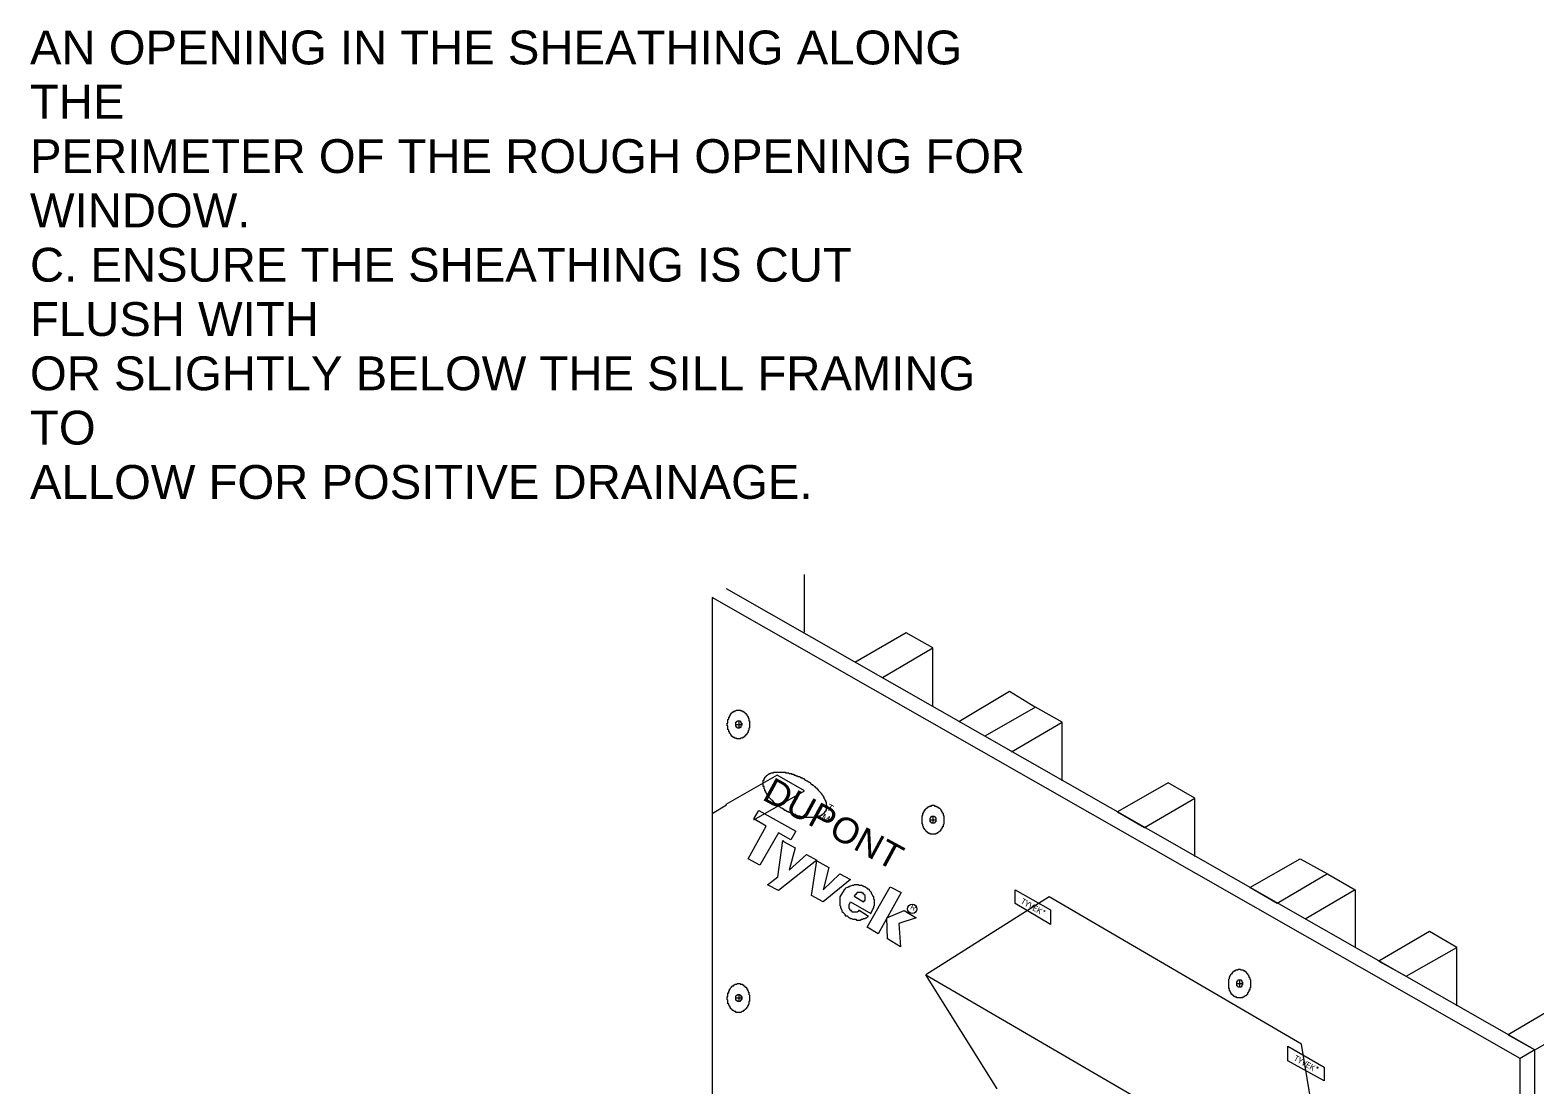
# Model space of a CAD drawing. Header units: inches. Extents: x 0 to 32.7, y -0.1 to 22.9.
# Drawn here: x 20.945 to 24.421, y 4.331 to 6.767 of the extents above; entities that cross this region are included whole.
import ezdxf

# ---------------------------------------------------------------- set-up
doc = ezdxf.new("R2010")
doc.units = ezdxf.units.IN
doc.header["$MEASUREMENT"] = 0
doc.layers.add('PDF_Geometry', color=7, linetype='Continuous', true_color=0x5d5d5d)
doc.layers.add('PDF_Text', color=7, linetype='Continuous')
doc.styles.add('PDF Arial', font='arial.ttf')
doc.styles.add('PDF Chief Blueprint', font='Chief_Blueprint.ttf')
doc.styles.add('PDF Malgun Gothic', font='malgun.ttf')

msp = doc.modelspace()

# ---------------------------------------------------------------- linework, layer by layer
at = {"layer": 'PDF_Geometry', "color": 253, "lineweight": 18, "true_color": 0xa2a2a2}
for points in [[(22.7338, 5.3769), (22.7338, 5.5103)], [(22.9138, 5.2719), (23.0304, 5.3403), (22.9688, 5.3753), (22.8504, 5.3069)], [(23.0304, 5.2053), (23.0304, 5.3403)], [(23.0904, 5.1703), (23.2071, 5.2403), (23.2671, 5.2036)], [(23.2121, 5.1003), (23.3288, 5.1686), (23.2671, 5.2036), (23.1504, 5.1369)], [(23.3288, 5.0336), (23.3288, 5.1686)], [(22.6171, 4.9436), (22.7338, 5.0103), (22.6704, 5.0469), (22.5521, 4.9786), (22.5538, 4.9769)], [(23.6354, 4.8586), (23.6354, 4.9936), (23.5738, 5.0286), (23.4571, 4.9619), (23.5188, 4.9253), (23.6354, 4.9936)], [(23.9421, 4.8186), (24.0054, 4.7819), (23.8904, 4.7136)], [(24.0054, 4.7819), (24.0054, 4.6486)], [(24.2404, 4.5136), (24.2404, 4.6486), (24.1771, 4.6853), (24.0604, 4.6169), (24.1238, 4.5819), (24.2404, 4.6486)], [(24.4204, 1.4636), (24.5371, 1.5319), (24.5371, 4.4786), (24.4754, 4.5153), (24.3588, 4.4469), (24.4204, 4.4119), (24.5371, 4.4786)]]:
    msp.add_lwpolyline(points, dxfattribs=at)
at = {"layer": 'PDF_Geometry', "color": 7, "lineweight": 18}
for points in [[(22.8071, 2.3603), (24.3871, 1.4453), (24.3871, 3.6903), (24.3871, 4.3919), (22.5204, 5.4569), (22.5204, 3.6153)], [(23.9438, 4.0486), (23.8821, 4.4253), (23.2988, 4.7653), (23.0138, 4.5853), (23.9438, 4.0436), (23.7504, 3.9919)], [(23.1788, 4.3219), (23.0138, 4.5853)]]:
    msp.add_lwpolyline(points, dxfattribs=at)
at = {"layer": 'PDF_Geometry', "color": 254, "lineweight": 18, "true_color": 0xe1e1e1}
for points in [[(24.3871, 1.4453), (24.4204, 1.4636), (24.4204, 3.6819), (24.4204, 4.4119), (22.5538, 5.4769)], [(22.5538, 4.9769), (22.5204, 4.9569)], [(24.4204, 4.4119), (24.3871, 4.3919)]]:
    msp.add_lwpolyline(points, dxfattribs=at)
at = {"layer": 'PDF_Geometry', "lineweight": 18}
for points in [[(22.5821, 5.1969), (22.5838, 5.1969), (22.5854, 5.1969), (22.5871, 5.1969), (22.5871, 5.1953), (22.5888, 5.1953), (22.5904, 5.1953), (22.5904, 5.1936), (22.5921, 5.1936), (22.5938, 5.1936), (22.5938, 5.1919), (22.5954, 5.1919), (22.5954, 5.1903), (22.5971, 5.1903), (22.5971, 5.1886), (22.5988, 5.1886), (22.5988, 5.1869), (22.6004, 5.1869), (22.6004, 5.1853), (22.6021, 5.1836), (22.6021, 5.1819), (22.6038, 5.1819), (22.6038, 5.1803), (22.6038, 5.1786), (22.6054, 5.1769), (22.6054, 5.1753), (22.6054, 5.1736), (22.6054, 5.1719), (22.6071, 5.1719), (22.6071, 5.1703), (22.6071, 5.1686), (22.6071, 5.1669), (22.6071, 5.1653), (22.6071, 5.1636), (22.6071, 5.1619), (22.6071, 5.1603), (22.6071, 5.1586), (22.6071, 5.1569), (22.6071, 5.1553), (22.6054, 5.1553), (22.6054, 5.1536), (22.6054, 5.1519), (22.6054, 5.1503), (22.6038, 5.1486), (22.6038, 5.1469), (22.6038, 5.1453), (22.6021, 5.1453), (22.6021, 5.1436), (22.6004, 5.1419), (22.6004, 5.1403), (22.5988, 5.1403), (22.5988, 5.1386), (22.5971, 5.1386), (22.5971, 5.1369), (22.5954, 5.1369), (22.5954, 5.1353), (22.5938, 5.1353), (22.5938, 5.1336), (22.5921, 5.1336), (22.5904, 5.1336), (22.5904, 5.1319), (22.5888, 5.1319), (22.5871, 5.1319), (22.5854, 5.1303), (22.5838, 5.1303), (22.5821, 5.1303), (22.5804, 5.1303), (22.5788, 5.1303), (22.5771, 5.1303), (22.5771, 5.1319), (22.5754, 5.1319), (22.5738, 5.1319), (22.5721, 5.1319), (22.5721, 5.1336), (22.5704, 5.1336), (22.5688, 5.1336), (22.5688, 5.1353), (22.5671, 5.1353), (22.5671, 5.1369), (22.5654, 5.1369), (22.5654, 5.1386), (22.5638, 5.1386), (22.5638, 5.1403), (22.5621, 5.1419), (22.5621, 5.1436), (22.5604, 5.1436), (22.5604, 5.1453), (22.5604, 5.1469), (22.5588, 5.1469), (22.5588, 5.1486), (22.5588, 5.1503), (22.5571, 5.1519), (22.5571, 5.1536), (22.5571, 5.1553), (22.5571, 5.1569), (22.5571, 5.1586), (22.5571, 5.1603), (22.5554, 5.1603), (22.5554, 5.1619), (22.5554, 5.1636), (22.5554, 5.1653), (22.5554, 5.1669), (22.5571, 5.1669), (22.5571, 5.1686), (22.5571, 5.1703), (22.5571, 5.1719), (22.5571, 5.1736), (22.5571, 5.1753), (22.5588, 5.1769), (22.5588, 5.1786), (22.5588, 5.1803), (22.5604, 5.1803), (22.5604, 5.1819), (22.5604, 5.1836), (22.5621, 5.1836), (22.5621, 5.1853), (22.5621, 5.1869), (22.5638, 5.1869), (22.5638, 5.1886), (22.5654, 5.1886), (22.5654, 5.1903), (22.5671, 5.1903), (22.5671, 5.1919), (22.5688, 5.1919), (22.5688, 5.1936), (22.5704, 5.1936), (22.5721, 5.1936), (22.5721, 5.1953), (22.5738, 5.1953), (22.5754, 5.1953), (22.5771, 5.1969), (22.5788, 5.1969), (22.5804, 5.1969)], [(23.0304, 4.9769), (23.0321, 4.9769), (23.0338, 4.9769), (23.0338, 4.9753), (23.0354, 4.9753), (23.0371, 4.9753), (23.0388, 4.9753), (23.0388, 4.9736), (23.0404, 4.9736), (23.0421, 4.9736), (23.0421, 4.9719), (23.0438, 4.9719), (23.0438, 4.9703), (23.0454, 4.9703), (23.0471, 4.9686), (23.0488, 4.9669), (23.0488, 4.9653), (23.0504, 4.9653), (23.0504, 4.9636), (23.0504, 4.9619), (23.0521, 4.9619), (23.0521, 4.9603), (23.0538, 4.9586), (23.0538, 4.9569), (23.0538, 4.9553), (23.0538, 4.9536), (23.0554, 4.9536), (23.0554, 4.9519), (23.0554, 4.9503), (23.0554, 4.9486), (23.0554, 4.9469), (23.0554, 4.9453), (23.0554, 4.9436), (23.0554, 4.9419), (23.0554, 4.9403), (23.0554, 4.9386), (23.0554, 4.9369), (23.0554, 4.9353), (23.0554, 4.9336), (23.0538, 4.9319), (23.0538, 4.9303), (23.0538, 4.9286), (23.0538, 4.9269), (23.0521, 4.9269), (23.0521, 4.9253), (23.0504, 4.9236), (23.0504, 4.9219), (23.0488, 4.9219), (23.0488, 4.9203), (23.0488, 4.9186), (23.0471, 4.9186), (23.0471, 4.9169), (23.0454, 4.9169), (23.0454, 4.9153), (23.0438, 4.9153), (23.0421, 4.9136), (23.0404, 4.9136), (23.0404, 4.9119), (23.0388, 4.9119), (23.0371, 4.9119), (23.0371, 4.9103), (23.0354, 4.9103), (23.0338, 4.9103), (23.0321, 4.9103), (23.0304, 4.9103), (23.0288, 4.9103), (23.0271, 4.9103), (23.0254, 4.9103), (23.0238, 4.9103), (23.0238, 4.9119), (23.0221, 4.9119), (23.0204, 4.9119), (23.0204, 4.9136), (23.0188, 4.9136), (23.0171, 4.9153), (23.0154, 4.9153), (23.0154, 4.9169), (23.0138, 4.9169), (23.0138, 4.9186), (23.0121, 4.9203), (23.0121, 4.9219), (23.0104, 4.9219), (23.0104, 4.9236), (23.0088, 4.9253), (23.0088, 4.9269), (23.0071, 4.9286), (23.0071, 4.9303), (23.0071, 4.9319), (23.0071, 4.9336), (23.0054, 4.9336), (23.0054, 4.9353), (23.0054, 4.9369), (23.0054, 4.9386), (23.0054, 4.9403), (23.0054, 4.9419), (23.0054, 4.9436), (23.0054, 4.9453), (23.0054, 4.9469), (23.0054, 4.9486), (23.0054, 4.9503), (23.0054, 4.9519), (23.0054, 4.9536), (23.0071, 4.9536), (23.0071, 4.9553), (23.0071, 4.9569), (23.0071, 4.9586), (23.0088, 4.9586), (23.0088, 4.9603), (23.0088, 4.9619), (23.0104, 4.9619), (23.0104, 4.9636), (23.0104, 4.9653), (23.0121, 4.9653), (23.0121, 4.9669), (23.0138, 4.9669), (23.0138, 4.9686), (23.0154, 4.9703), (23.0171, 4.9703), (23.0171, 4.9719), (23.0188, 4.9719), (23.0188, 4.9736), (23.0204, 4.9736), (23.0221, 4.9736), (23.0221, 4.9753), (23.0238, 4.9753), (23.0254, 4.9753), (23.0271, 4.9753), (23.0271, 4.9769), (23.0288, 4.9769)], [(23.7388, 4.5986), (23.7404, 4.5986), (23.7421, 4.5969), (23.7438, 4.5969), (23.7454, 4.5969), (23.7471, 4.5969), (23.7471, 4.5953), (23.7488, 4.5953), (23.7504, 4.5953), (23.7504, 4.5936), (23.7521, 4.5936), (23.7521, 4.5919), (23.7538, 4.5919), (23.7538, 4.5903), (23.7554, 4.5903), (23.7554, 4.5886), (23.7571, 4.5886), (23.7571, 4.5869), (23.7588, 4.5853), (23.7588, 4.5836), (23.7604, 4.5836), (23.7604, 4.5819), (23.7604, 4.5803), (23.7621, 4.5786), (23.7621, 4.5769), (23.7621, 4.5753), (23.7638, 4.5736), (23.7638, 4.5719), (23.7638, 4.5703), (23.7638, 4.5686), (23.7638, 4.5669), (23.7638, 4.5653), (23.7638, 4.5636), (23.7638, 4.5619), (23.7638, 4.5603), (23.7638, 4.5586), (23.7638, 4.5569), (23.7638, 4.5553), (23.7621, 4.5553), (23.7621, 4.5536), (23.7621, 4.5519), (23.7621, 4.5503), (23.7604, 4.5503), (23.7604, 4.5486), (23.7604, 4.5469), (23.7588, 4.5453), (23.7588, 4.5436), (23.7571, 4.5436), (23.7571, 4.5419), (23.7571, 4.5403), (23.7554, 4.5403), (23.7554, 4.5386), (23.7538, 4.5386), (23.7538, 4.5369), (23.7521, 4.5369), (23.7504, 4.5353), (23.7488, 4.5353), (23.7488, 4.5336), (23.7471, 4.5336), (23.7454, 4.5336), (23.7454, 4.5319), (23.7438, 4.5319), (23.7421, 4.5319), (23.7404, 4.5319), (23.7388, 4.5319), (23.7371, 4.5319), (23.7354, 4.5319), (23.7338, 4.5319), (23.7321, 4.5319), (23.7321, 4.5336), (23.7304, 4.5336), (23.7288, 4.5336), (23.7288, 4.5353), (23.7271, 4.5353), (23.7254, 4.5353), (23.7254, 4.5369), (23.7238, 4.5369), (23.7238, 4.5386), (23.7221, 4.5386), (23.7221, 4.5403), (23.7204, 4.5403), (23.7204, 4.5419), (23.7188, 4.5419), (23.7188, 4.5436), (23.7188, 4.5453), (23.7171, 4.5453), (23.7171, 4.5469), (23.7171, 4.5486), (23.7154, 4.5486), (23.7154, 4.5503), (23.7154, 4.5519), (23.7154, 4.5536), (23.7138, 4.5536), (23.7138, 4.5553), (23.7138, 4.5569), (23.7138, 4.5586), (23.7138, 4.5603), (23.7138, 4.5619), (23.7138, 4.5636), (23.7138, 4.5653), (23.7138, 4.5669), (23.7138, 4.5686), (23.7138, 4.5703), (23.7138, 4.5719), (23.7138, 4.5736), (23.7138, 4.5753), (23.7154, 4.5769), (23.7154, 4.5786), (23.7154, 4.5803), (23.7171, 4.5819), (23.7171, 4.5836), (23.7188, 4.5853), (23.7188, 4.5869), (23.7204, 4.5869), (23.7204, 4.5886), (23.7221, 4.5886), (23.7221, 4.5903), (23.7238, 4.5919), (23.7254, 4.5936), (23.7271, 4.5936), (23.7271, 4.5953), (23.7288, 4.5953), (23.7304, 4.5953), (23.7304, 4.5969), (23.7321, 4.5969), (23.7338, 4.5969), (23.7354, 4.5969), (23.7354, 4.5986), (23.7371, 4.5986)], [(22.5821, 4.5653), (22.5838, 4.5653), (22.5854, 4.5653), (22.5854, 4.5636), (22.5871, 4.5636), (22.5888, 4.5636), (22.5904, 4.5636), (22.5904, 4.5619), (22.5921, 4.5619), (22.5938, 4.5603), (22.5954, 4.5603), (22.5954, 4.5586), (22.5971, 4.5586), (22.5971, 4.5569), (22.5988, 4.5569), (22.5988, 4.5553), (22.6004, 4.5553), (22.6004, 4.5536), (22.6004, 4.5519), (22.6021, 4.5519), (22.6021, 4.5503), (22.6038, 4.5486), (22.6038, 4.5469), (22.6038, 4.5453), (22.6054, 4.5453), (22.6054, 4.5436), (22.6054, 4.5419), (22.6054, 4.5403), (22.6071, 4.5386), (22.6071, 4.5369), (22.6071, 4.5353), (22.6071, 4.5336), (22.6071, 4.5319), (22.6071, 4.5303), (22.6071, 4.5286), (22.6071, 4.5269), (22.6071, 4.5253), (22.6071, 4.5236), (22.6054, 4.5236), (22.6054, 4.5219), (22.6054, 4.5203), (22.6054, 4.5186), (22.6054, 4.5169), (22.6038, 4.5169), (22.6038, 4.5153), (22.6038, 4.5136), (22.6021, 4.5136), (22.6021, 4.5119), (22.6021, 4.5103), (22.6004, 4.5103), (22.6004, 4.5086), (22.5988, 4.5086), (22.5988, 4.5069), (22.5971, 4.5053), (22.5954, 4.5036), (22.5938, 4.5036), (22.5938, 4.5019), (22.5921, 4.5019), (22.5921, 4.5003), (22.5904, 4.5003), (22.5888, 4.5003), (22.5871, 4.4986), (22.5854, 4.4986), (22.5838, 4.4986), (22.5821, 4.4986), (22.5804, 4.4986), (22.5788, 4.4986), (22.5771, 4.4986), (22.5754, 4.4986), (22.5754, 4.5003), (22.5738, 4.5003), (22.5721, 4.5003), (22.5704, 4.5019), (22.5688, 4.5019), (22.5688, 4.5036), (22.5671, 4.5036), (22.5671, 4.5053), (22.5654, 4.5053), (22.5654, 4.5069), (22.5638, 4.5069), (22.5638, 4.5086), (22.5621, 4.5086), (22.5621, 4.5103), (22.5621, 4.5119), (22.5604, 4.5119), (22.5604, 4.5136), (22.5588, 4.5153), (22.5588, 4.5169), (22.5588, 4.5186), (22.5571, 4.5186), (22.5571, 4.5203), (22.5571, 4.5219), (22.5571, 4.5236), (22.5571, 4.5253), (22.5571, 4.5269), (22.5554, 4.5286), (22.5554, 4.5303), (22.5554, 4.5319), (22.5554, 4.5336), (22.5554, 4.5353), (22.5571, 4.5353), (22.5571, 4.5369), (22.5571, 4.5386), (22.5571, 4.5403), (22.5571, 4.5419), (22.5571, 4.5436), (22.5588, 4.5436), (22.5588, 4.5453), (22.5588, 4.5469), (22.5588, 4.5486), (22.5604, 4.5486), (22.5604, 4.5503), (22.5604, 4.5519), (22.5621, 4.5519), (22.5621, 4.5536), (22.5638, 4.5553), (22.5654, 4.5569), (22.5654, 4.5586), (22.5671, 4.5586), (22.5671, 4.5603), (22.5688, 4.5603), (22.5704, 4.5603), (22.5704, 4.5619), (22.5721, 4.5619), (22.5738, 4.5636), (22.5754, 4.5636), (22.5771, 4.5636), (22.5788, 4.5653), (22.5804, 4.5653)]]:
    msp.add_lwpolyline(points, close=True, dxfattribs=at)
at = {"layer": 'PDF_Geometry', "color": 251, "lineweight": 18, "true_color": 0x686868}
for points in [[(22.5821, 5.1719), (22.5838, 5.1719), (22.5854, 5.1719), (22.5854, 5.1703), (22.5871, 5.1703), (22.5871, 5.1686), (22.5871, 5.1669), (22.5888, 5.1669), (22.5888, 5.1653), (22.5888, 5.1636), (22.5888, 5.1619), (22.5871, 5.1603), (22.5871, 5.1586), (22.5871, 5.1569), (22.5854, 5.1569), (22.5838, 5.1569), (22.5838, 5.1553), (22.5821, 5.1553), (22.5804, 5.1553), (22.5788, 5.1553), (22.5788, 5.1569), (22.5771, 5.1569), (22.5771, 5.1586), (22.5754, 5.1586), (22.5754, 5.1603), (22.5754, 5.1619), (22.5754, 5.1636), (22.5754, 5.1653), (22.5754, 5.1669), (22.5754, 5.1686), (22.5771, 5.1686), (22.5771, 5.1703), (22.5788, 5.1719), (22.5804, 5.1719)], [(22.7821, 4.9636), (22.7821, 4.9619), (22.7804, 4.9619), (22.7804, 4.9603), (22.7788, 4.9586), (22.7788, 4.9569), (22.7771, 4.9569), (22.7754, 4.9553), (22.7738, 4.9553), (22.7738, 4.9536), (22.7721, 4.9536), (22.7704, 4.9519), (22.7688, 4.9519), (22.7671, 4.9519), (22.7671, 4.9503), (22.7654, 4.9503), (22.7638, 4.9503), (22.7621, 4.9503), (22.7621, 4.9486), (22.7604, 4.9486), (22.7588, 4.9486), (22.7571, 4.9486), (22.7554, 4.9486), (22.7538, 4.9486), (22.7521, 4.9486), (22.7504, 4.9486), (22.7488, 4.9486), (22.7471, 4.9486), (22.7454, 4.9486), (22.7438, 4.9486), (22.7421, 4.9486), (22.7404, 4.9486), (22.7388, 4.9486), (22.7371, 4.9486), (22.7354, 4.9486), (22.7338, 4.9486), (22.7321, 4.9486), (22.7304, 4.9503), (22.7288, 4.9503), (22.7271, 4.9503), (22.7254, 4.9503), (22.7238, 4.9519), (22.7221, 4.9519), (22.7204, 4.9519), (22.7188, 4.9519), (22.7171, 4.9536), (22.7154, 4.9536), (22.7138, 4.9536), (22.7138, 4.9553), (22.7121, 4.9553), (22.7104, 4.9553), (22.7088, 4.9553), (22.7071, 4.9569), (22.7054, 4.9569), (22.7038, 4.9586), (22.7021, 4.9586), (22.7004, 4.9603), (22.6988, 4.9603), (22.6971, 4.9619), (22.6954, 4.9619), (22.6938, 4.9619), (22.6938, 4.9636), (22.6921, 4.9636), (22.6904, 4.9653), (22.6888, 4.9653), (22.6871, 4.9669), (22.6854, 4.9669), (22.6854, 4.9686), (22.6838, 4.9686), (22.6821, 4.9703), (22.6804, 4.9703), (22.6788, 4.9719), (22.6771, 4.9736), (22.6754, 4.9736), (22.6738, 4.9753), (22.6721, 4.9769), (22.6704, 4.9786), (22.6688, 4.9786), (22.6688, 4.9803), (22.6671, 4.9803), (22.6654, 4.9819), (22.6638, 4.9836), (22.6621, 4.9853), (22.6604, 4.9869), (22.6588, 4.9886), (22.6571, 4.9903), (22.6554, 4.9919), (22.6538, 4.9936), (22.6521, 4.9953), (22.6521, 4.9969), (22.6504, 4.9986), (22.6488, 5.0003), (22.6488, 5.0019), (22.6471, 5.0019), (22.6471, 5.0036), (22.6454, 5.0053), (22.6454, 5.0069), (22.6438, 5.0069), (22.6438, 5.0086), (22.6438, 5.0103), (22.6421, 5.0103), (22.6421, 5.0119), (22.6421, 5.0136), (22.6404, 5.0153), (22.6404, 5.0169), (22.6404, 5.0186), (22.6404, 5.0203), (22.6388, 5.0203), (22.6388, 5.0219), (22.6388, 5.0236), (22.6388, 5.0253), (22.6388, 5.0269), (22.6388, 5.0286), (22.6388, 5.0303), (22.6388, 5.0319), (22.6388, 5.0336), (22.6388, 5.0353), (22.6404, 5.0353), (22.6404, 5.0369), (22.6404, 5.0386), (22.6421, 5.0386), (22.6421, 5.0403), (22.6421, 5.0419), (22.6438, 5.0419), (22.6438, 5.0436), (22.6454, 5.0436), (22.6454, 5.0453), (22.6471, 5.0453), (22.6471, 5.0469), (22.6488, 5.0469), (22.6504, 5.0486), (22.6521, 5.0486), (22.6521, 5.0503), (22.6538, 5.0503), (22.6554, 5.0503), (22.6571, 5.0519), (22.6588, 5.0519), (22.6604, 5.0519), (22.6621, 5.0519), (22.6621, 5.0536), (22.6638, 5.0536), (22.6654, 5.0536), (22.6671, 5.0536), (22.6688, 5.0536), (22.6704, 5.0536), (22.6721, 5.0536), (22.6738, 5.0536), (22.6754, 5.0536), (22.6771, 5.0536), (22.6788, 5.0536), (22.6804, 5.0536), (22.6821, 5.0536), (22.6838, 5.0536), (22.6854, 5.0536), (22.6871, 5.0536), (22.6888, 5.0536), (22.6904, 5.0536), (22.6904, 5.0519), (22.6921, 5.0519), (22.6938, 5.0519), (22.6954, 5.0519), (22.6971, 5.0519), (22.6988, 5.0503), (22.7004, 5.0503), (22.7021, 5.0503), (22.7038, 5.0503), (22.7038, 5.0486), (22.7054, 5.0486), (22.7071, 5.0486), (22.7088, 5.0486), (22.7104, 5.0469), (22.7121, 5.0469), (22.7138, 5.0469), (22.7138, 5.0453), (22.7154, 5.0453), (22.7171, 5.0453), (22.7188, 5.0436), (22.7204, 5.0436), (22.7221, 5.0436), (22.7238, 5.0419), (22.7254, 5.0419), (22.7254, 5.0403), (22.7271, 5.0403), (22.7288, 5.0403), (22.7304, 5.0386), (22.7321, 5.0386), (22.7338, 5.0369), (22.7354, 5.0353), (22.7371, 5.0353), (22.7388, 5.0336), (22.7404, 5.0336), (22.7421, 5.0319), (22.7438, 5.0303), (22.7454, 5.0303), (22.7471, 5.0286), (22.7488, 5.0269), (22.7504, 5.0253), (22.7521, 5.0253), (22.7521, 5.0236), (22.7538, 5.0236), (22.7554, 5.0219), (22.7571, 5.0203), (22.7588, 5.0203), (22.7588, 5.0186), (22.7604, 5.0169), (22.7621, 5.0169), (22.7621, 5.0153), (22.7638, 5.0153), (22.7638, 5.0136), (22.7654, 5.0136), (22.7654, 5.0119), (22.7671, 5.0103), (22.7688, 5.0086), (22.7704, 5.0069), (22.7721, 5.0053), (22.7721, 5.0036), (22.7738, 5.0036), (22.7738, 5.0019), (22.7754, 5.0003), (22.7771, 4.9986), (22.7771, 4.9969), (22.7788, 4.9953), (22.7788, 4.9936), (22.7804, 4.9919), (22.7804, 4.9903), (22.7821, 4.9886), (22.7821, 4.9869), (22.7821, 4.9853), (22.7838, 4.9853), (22.7838, 4.9836), (22.7838, 4.9819), (22.7838, 4.9803), (22.7838, 4.9786), (22.7838, 4.9769), (22.7854, 4.9753), (22.7854, 4.9736), (22.7838, 4.9719), (22.7838, 4.9703), (22.7838, 4.9686), (22.7838, 4.9669), (22.7838, 4.9653), (22.7821, 4.9653)], [(22.7138, 4.9169), (22.7021, 4.8969), (22.6738, 4.9136), (22.6304, 4.8386), (22.6038, 4.8536), (22.6454, 4.9286), (22.6171, 4.9453), (22.6288, 4.9653)], [(23.0304, 4.9519), (23.0321, 4.9519), (23.0338, 4.9519), (23.0338, 4.9503), (23.0354, 4.9503), (23.0354, 4.9486), (23.0371, 4.9486), (23.0371, 4.9469), (23.0371, 4.9453), (23.0371, 4.9436), (23.0371, 4.9419), (23.0371, 4.9403), (23.0371, 4.9386), (23.0354, 4.9386), (23.0354, 4.9369), (23.0338, 4.9369), (23.0338, 4.9353), (23.0321, 4.9353), (23.0304, 4.9353), (23.0288, 4.9353), (23.0271, 4.9353), (23.0271, 4.9369), (23.0254, 4.9369), (23.0254, 4.9386), (23.0238, 4.9386), (23.0238, 4.9403), (23.0238, 4.9419), (23.0238, 4.9436), (23.0238, 4.9453), (23.0238, 4.9469), (23.0254, 4.9486), (23.0254, 4.9503), (23.0271, 4.9503), (23.0271, 4.9519), (23.0288, 4.9519)], [(22.6854, 4.8936), (22.7121, 4.8786), (22.6988, 4.8269), (22.7388, 4.8636), (22.7621, 4.8503), (22.6738, 4.7803), (22.6488, 4.7936), (22.6721, 4.8119), (22.6838, 4.8953)], [(22.7904, 4.8336), (22.7771, 4.7819), (22.8154, 4.8186), (22.8404, 4.8053), (22.7771, 4.7536), (22.7504, 4.7686), (22.7621, 4.8486)], [(22.8821, 4.7836), (22.8804, 4.7836), (22.8788, 4.7853), (22.8754, 4.7869), (22.8738, 4.7886), (22.8721, 4.7886), (22.8704, 4.7903), (22.8688, 4.7903), (22.8671, 4.7919), (22.8638, 4.7919), (22.8621, 4.7919), (22.8604, 4.7919), (22.8588, 4.7936), (22.8554, 4.7936), (22.8538, 4.7936), (22.8521, 4.7936), (22.8488, 4.7936), (22.8471, 4.7919), (22.8454, 4.7919), (22.8438, 4.7919), (22.8404, 4.7903), (22.8388, 4.7903), (22.8371, 4.7886), (22.8354, 4.7886), (22.8338, 4.7869), (22.8321, 4.7869), (22.8288, 4.7853), (22.8271, 4.7836), (22.8254, 4.7819), (22.8154, 4.7653), (22.8154, 4.7619), (22.8154, 4.7603), (22.8154, 4.7586), (22.8154, 4.7553), (22.8154, 4.7536), (22.8154, 4.7519), (22.8154, 4.7486), (22.8154, 4.7469), (22.8154, 4.7453), (22.8171, 4.7436), (22.8171, 4.7403), (22.8188, 4.7386), (22.8188, 4.7369), (22.8204, 4.7353), (22.8204, 4.7319), (22.8221, 4.7303), (22.8238, 4.7286), (22.8254, 4.7269), (22.8271, 4.7253), (22.8271, 4.7236), (22.8288, 4.7219), (22.8321, 4.7219), (22.8338, 4.7203), (22.8354, 4.7186), (22.8371, 4.7169), (22.8388, 4.7169), (22.8404, 4.7153), (22.8421, 4.7153), (22.8454, 4.7136), (22.8471, 4.7136), (22.8488, 4.7136), (22.8521, 4.7136), (22.8538, 4.7119), (22.8554, 4.7119), (22.8588, 4.7119), (22.8604, 4.7119), (22.8621, 4.7119), (22.8654, 4.7136), (22.8671, 4.7136), (22.8688, 4.7136), (22.8704, 4.7153), (22.8738, 4.7153), (22.8754, 4.7169), (22.8771, 4.7169), (22.8788, 4.7186), (22.8804, 4.7203), (22.8821, 4.7203), (22.8604, 4.7336), (22.8588, 4.7336), (22.8588, 4.7319), (22.8571, 4.7319), (22.8554, 4.7303), (22.8538, 4.7303), (22.8521, 4.7303), (22.8504, 4.7303), (22.8488, 4.7303), (22.8471, 4.7303), (22.8454, 4.7303), (22.8438, 4.7303), (22.8438, 4.7319), (22.8421, 4.7319), (22.8421, 4.7336), (22.8404, 4.7336), (22.8388, 4.7353), (22.8388, 4.7369), (22.8371, 4.7386), (22.8371, 4.7403), (22.8371, 4.7419), (22.8371, 4.7436), (22.8371, 4.7453), (22.8371, 4.7469), (22.8404, 4.7536), (22.8871, 4.7269), (22.8921, 4.7369), (22.8938, 4.7403), (22.8938, 4.7419), (22.8938, 4.7436), (22.8954, 4.7453), (22.8954, 4.7486), (22.8954, 4.7503), (22.8954, 4.7519), (22.8954, 4.7553), (22.8954, 4.7569), (22.8954, 4.7586), (22.8938, 4.7603), (22.8938, 4.7636), (22.8938, 4.7653), (22.8921, 4.7669), (22.8921, 4.7686), (22.8904, 4.7703), (22.8888, 4.7736), (22.8888, 4.7753), (22.8871, 4.7769), (22.8854, 4.7786), (22.8838, 4.7803), (22.8838, 4.7819)], [(22.8488, 4.7669), (22.8704, 4.7536), (22.8721, 4.7553), (22.8721, 4.7569), (22.8738, 4.7569), (22.8738, 4.7586), (22.8738, 4.7603), (22.8738, 4.7619), (22.8738, 4.7636), (22.8738, 4.7653), (22.8738, 4.7669), (22.8738, 4.7686), (22.8721, 4.7703), (22.8721, 4.7719), (22.8704, 4.7719), (22.8704, 4.7736), (22.8688, 4.7736), (22.8671, 4.7736), (22.8671, 4.7753), (22.8654, 4.7753), (22.8638, 4.7753), (22.8621, 4.7753), (22.8604, 4.7753), (22.8588, 4.7753), (22.8571, 4.7753), (22.8554, 4.7753), (22.8554, 4.7736), (22.8538, 4.7736), (22.8521, 4.7719), (22.8521, 4.7703), (22.8504, 4.7703), (22.8504, 4.7686)], [(22.9571, 4.7753), (22.9038, 4.6803), (22.8788, 4.6953), (22.9321, 4.7886)], [(22.9638, 4.7336), (22.9921, 4.7169), (22.9521, 4.7036), (22.9554, 4.6503), (22.9254, 4.6686), (22.9238, 4.7169)], [(23.7388, 4.5736), (23.7404, 4.5736), (23.7421, 4.5736), (23.7421, 4.5719), (23.7438, 4.5719), (23.7438, 4.5703), (23.7438, 4.5686), (23.7454, 4.5686), (23.7454, 4.5669), (23.7454, 4.5653), (23.7454, 4.5636), (23.7454, 4.5619), (23.7438, 4.5619), (23.7438, 4.5603), (23.7438, 4.5586), (23.7421, 4.5586), (23.7421, 4.5569), (23.7404, 4.5569), (23.7388, 4.5569), (23.7371, 4.5569), (23.7354, 4.5569), (23.7354, 4.5586), (23.7338, 4.5586), (23.7338, 4.5603), (23.7321, 4.5603), (23.7321, 4.5619), (23.7321, 4.5636), (23.7321, 4.5653), (23.7321, 4.5669), (23.7321, 4.5686), (23.7321, 4.5703), (23.7338, 4.5703), (23.7338, 4.5719), (23.7354, 4.5719), (23.7354, 4.5736), (23.7371, 4.5736)], [(22.5821, 4.5403), (22.5838, 4.5403), (22.5854, 4.5386), (22.5871, 4.5386), (22.5871, 4.5369), (22.5871, 4.5353), (22.5888, 4.5353), (22.5888, 4.5336), (22.5888, 4.5319), (22.5888, 4.5303), (22.5888, 4.5286), (22.5871, 4.5286), (22.5871, 4.5269), (22.5871, 4.5253), (22.5854, 4.5253), (22.5854, 4.5236), (22.5838, 4.5236), (22.5821, 4.5236), (22.5804, 4.5236), (22.5788, 4.5236), (22.5788, 4.5253), (22.5771, 4.5253), (22.5771, 4.5269), (22.5754, 4.5269), (22.5754, 4.5286), (22.5754, 4.5303), (22.5754, 4.5319), (22.5754, 4.5336), (22.5754, 4.5353), (22.5754, 4.5369), (22.5771, 4.5369), (22.5771, 4.5386), (22.5788, 4.5386), (22.5788, 4.5403), (22.5804, 4.5403)]]:
    msp.add_lwpolyline(points, close=True, dxfattribs=at)
for points in [[(22.5754, 5.1636), (22.5888, 5.1636)], [(22.5821, 5.1719), (22.5821, 5.1553)], [(23.0238, 4.9436), (23.0371, 4.9436)], [(23.0304, 4.9519), (23.0304, 4.9353)], [(23.7321, 4.5653), (23.7454, 4.5653)], [(23.7388, 4.5736), (23.7388, 4.5569)], [(22.5754, 4.5319), (22.5888, 4.5319)], [(22.5821, 4.5403), (22.5821, 4.5236)]]:
    msp.add_lwpolyline(points, dxfattribs=at)
at = {"layer": 'PDF_Geometry', "color": 253, "lineweight": 18, "true_color": 0xa2a2a2}
msp.add_lwpolyline([(23.9421, 4.8186), (23.8254, 4.7503), (23.7621, 4.7869), (23.8788, 4.8536)], close=True, dxfattribs=at)
at = {"layer": 'PDF_Geometry', "color": 254, "lineweight": 18, "true_color": 0xe1e1e1}
for points in [[(23.3021, 4.7019), (23.2204, 4.7503), (23.2204, 4.7819), (23.3021, 4.7353)], [(23.9338, 4.3403), (23.8504, 4.3869), (23.8504, 4.4203), (23.9338, 4.3719)]]:
    msp.add_lwpolyline(points, close=True, dxfattribs=at)
at = {"layer": 'PDF_Geometry', "color": 251, "lineweight": 18, "true_color": 0x686868}
for centre, radius in [((22.9829, 4.7378), 0.0108), ((23.2879, 4.7328), 0.000831)]:
    msp.add_circle(centre, radius, dxfattribs=at)
for points in [[(23.9188, 4.3719), (23.9178, 4.3719), (23.9171, 4.3716), (23.9171, 4.3711)], [(23.9171, 4.3711), (23.9171, 4.3706), (23.9178, 4.3703), (23.9188, 4.3703)], [(23.9204, 4.3711), (23.9204, 4.3716), (23.9197, 4.3719), (23.9188, 4.3719)], [(23.9188, 4.3703), (23.9197, 4.3703), (23.9204, 4.3706), (23.9204, 4.3711)]]:
    msp.add_open_spline(points, degree=3, dxfattribs=at)

# ---------------------------------------------------------------- texts
at = {"layer": 'PDF_Text', "attachment_point": 7, "style": 'PDF Arial'}
for s, insert, char_height in [('AN OPENING IN THE SHEATHING ALONG', (20.9451, 6.6871), 0.078138), ('THE', (20.9451, 6.563), 0.07814), ('PERIMETER OF THE ROUGH OPENING FOR', (20.9451, 6.4362), 0.078138), ('WINDOW.', (20.9451, 6.3108), 0.07814), ('C. ENSURE THE SHEATHING IS CUT', (20.9451, 6.1853), 0.078138), ('FLUSH WITH', (20.9451, 6.0599), 0.07814), ('OR SLIGHTLY BELOW THE SILL FRAMING', (20.9451, 5.9345), 0.078138), ('TO', (20.9451, 5.809), 0.07814), ('ALLOW FOR POSITIVE DRAINAGE.', (20.9451, 5.6836), 0.078138)]:
    msp.add_mtext(s, dxfattribs=dict(at, insert=insert, char_height=char_height))
at = {"layer": 'PDF_Text', "color": 251, "true_color": 0x686868, "attachment_point": 7}
for s, insert, char_height, rotation, style in [('DUPONT', (22.6332, 4.9907), 0.05918, 331.478, 'PDF Arial'), ('T', (22.7837, 4.9675), 0.0156, 331.478, 'PDF Arial'), ('M', (22.7714, 4.9448), 0.0156, 331.478, 'PDF Arial'), ('TYVEK', (23.2319, 4.7509), 0.01387, 330.4041, 'PDF Malgun Gothic'), ('R', (22.977, 4.7383), 0.0129, 331.478, 'PDF Chief Blueprint'), ('R', (23.2875, 4.7333), 0.00156, 330.4041, 'PDF Chief Blueprint'), ('TYVEK', (23.8625, 4.3886), 0.01387, 330.4041, 'PDF Malgun Gothic'), ('R', (23.9182, 4.3709), 0.00156, 330.4041, 'PDF Chief Blueprint')]:
    msp.add_mtext(s, dxfattribs=dict(at, insert=insert, char_height=char_height, rotation=rotation, style=style))

doc.saveas('drawing.dxf')
